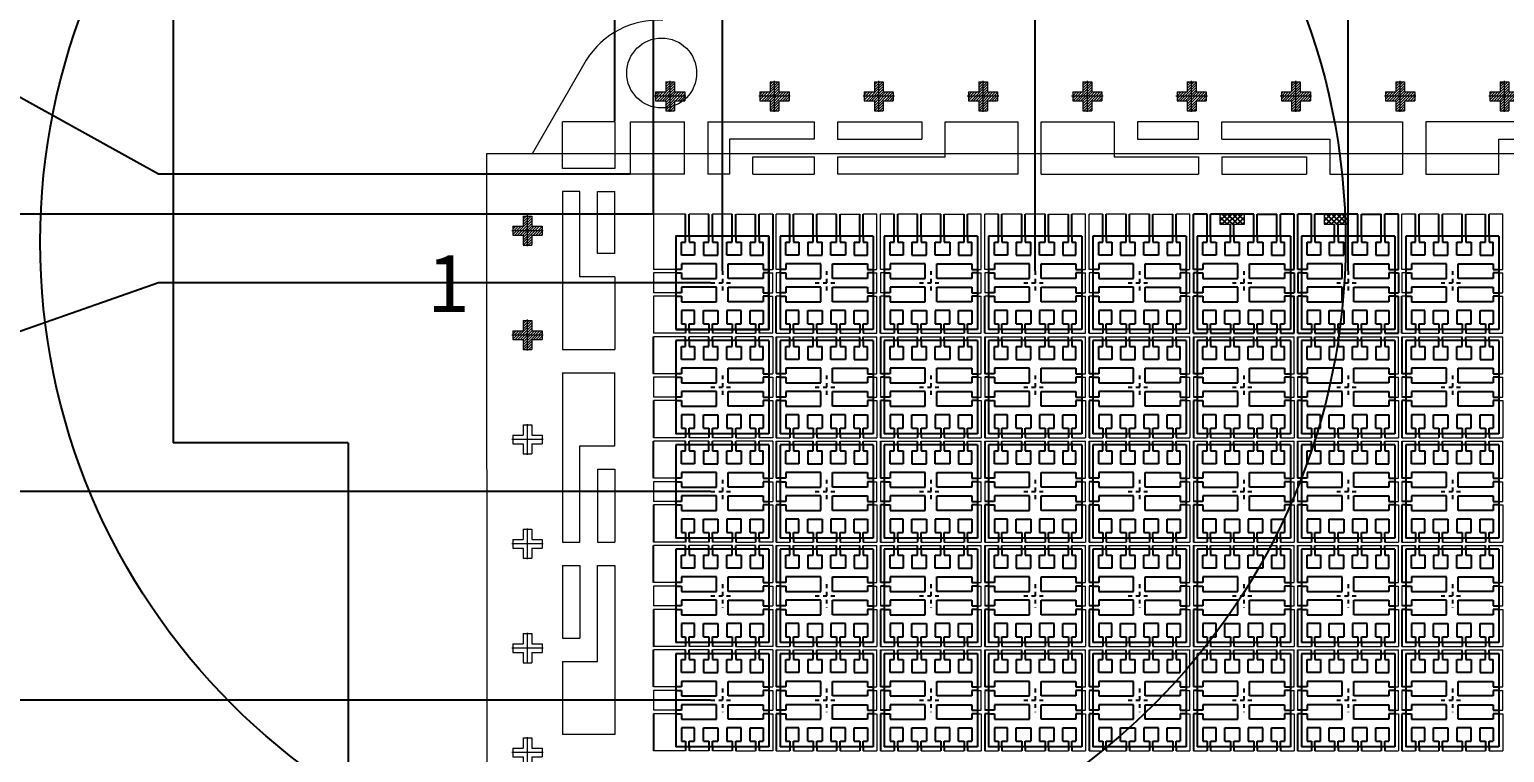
# Model space of a CAD drawing. Extents: x -120 to 253, y -170 to 71.
# Drawn here: x -96.16 to -58.19, y 24.98 to 43.58 of the extents above; entities that cross this region are included whole.
import ezdxf

# ---------------------------------------------------------------- set-up
doc = ezdxf.new("R2010")
doc.units = 0
doc.header["$LTSCALE"] = 0.01
doc.header["$MEASUREMENT"] = 0
doc.linetypes.add('CENTER2', pattern=[1.125, 0.75, -0.125, 0.125, -0.125])
doc.linetypes.add('PHANTOM', pattern=[2.5, 1.25, -0.25, 0.25, -0.25, 0.25, -0.25])
doc.layers.get('0').update_dxf_attribs({"linetype": 'CONTINUOUS', "lineweight": 0})
doc.layers.get('DEFPOINTS').update_dxf_attribs({"linetype": 'CONTINUOUS'})
for name, color, linetype in [('0D', 2, 'CONTINUOUS'), ('PACKAGE', 6, 'CONTINUOUS'), ('PAGE1', 7, 'CONTINUOUS'), ('PATTERNING', 7, 'CONTINUOUS'), ('plating', 1, 'CONTINUOUS'), ('正面', 30, 'CONTINUOUS')]:
    doc.layers.add(name, color=color, linetype=linetype)
doc.layers.add('AM_4', color=3, linetype='CONTINUOUS', lineweight=25)
doc.layers.add('Pkg', color=6, linetype='PHANTOM', lineweight=9)
doc.styles.get("Standard").update_dxf_attribs({"font": ''})
doc.styles.get('STANDARD').set_extended_font_data('SimSun')
doc.dimstyles.new('LF2_A3_1.5X', dxfattribs={"dimtxt": 2.5, "dimasz": 2.5, "dimexe": 0.15, "dimexo": 0.01, "dimgap": 0.5, "dimtad": 1, "dimdec": 4, "dimlfac": 0.666667, "dimzin": 1, "dimdsep": 46, "dimlunit": 6, "dimtxsty": 'STANDARD', "dimcen": 2.5, "dimclrd": 1, "dimclre": 1, "dimclrt": 7, "dimadec": 0, "dimazin": 0, "dimtfac": 1, "dimtdec": 4, "dimtmove": 0, "dimatfit": 3, "dimfxl": 1, "dimtfillclr": 256, "dimtolj": 1, "dimtzin": 0, "dimarcsym": 1})

# ---------------------------------------------------------------- blocks, each defined once
blk = doc.blocks.new('vc')
for p, q in [((-93.643, 209.474), (-94.993, 209.474)), ((-94.993, 208.274), (-94.993, 209.474)), ((-93.238, 208.124), (-93.238, 209.474)), ((-93.238, 209.474), (-91.851, 209.474)), ((-91.851, 208.124), (-91.851, 209.474)), ((-91.251, 209.474), (-91.251, 208.124)), ((-91.251, 209.474), (-88.513, 209.474)), ((-85.738, 209.474), (-85.738, 209.024)), ((-85.138, 208.574), (-85.138, 209.474)), ((-85.138, 209.474), (-83.263, 209.474)), ((-80.788, 209.474), (-80.788, 208.574)), ((-80.188, 209.474), (-80.188, 209.024)), ((-68.713, 209.474), (-72.763, 209.474)), ((-88.513, 209.024), (-90.688, 209.024)), ((-90.688, 209.024), (-90.688, 208.124)), ((-78.013, 209.024), (-75.238, 209.024)), ((-75.238, 209.024), (-75.238, 208.124)), ((-70.888, 208.124), (-70.888, 209.024)), ((-70.888, 209.024), (-68.713, 209.024)), ((-90.088, 208.124), (-90.088, 208.574)), ((-87.913, 208.574), (-85.138, 208.574)), ((-80.788, 208.574), (-78.613, 208.574)), ((-75.838, 208.574), (-75.838, 208.124)), ((-93.643, 208.274), (-94.993, 208.274)), ((-94.543, 208.274), (-94.993, 208.274)), ((-91.851, 208.124), (-93.238, 208.124)), ((-90.688, 208.124), (-91.251, 208.124)), ((-83.263, 208.124), (-87.913, 208.124)), ((-72.763, 208.124), (-70.888, 208.124)), ((-94.543, 207.674), (-94.993, 207.674)), ((-94.543, 205.484), (-94.543, 207.674)), ((-94.093, 206.084), (-94.093, 207.674)), ((-93.643, 206.084), (-93.643, 207.674)), ((-93.643, 206.084), (-94.093, 206.084)), ((-93.643, 205.484), (-94.543, 205.484)), ((-94.993, 203.009), (-94.993, 198.659)), ((-93.643, 201.134), (-93.643, 203.009)), ((-94.543, 201.134), (-93.643, 201.134)), ((-94.543, 198.659), (-94.543, 201.134)), ((-94.093, 200.534), (-93.643, 200.534)), ((-94.093, 195.584), (-94.093, 198.059)), ((-94.993, 196.184), (-94.543, 196.184)), ((-94.993, 195.584), (-94.093, 195.584))]:
    blk.add_line(p, q)
at = {"color": 0}
for p, q in [((-93.643, 209.474), (-93.643, 208.274)), ((-88.513, 209.474), (-88.513, 209.024)), ((-87.913, 209.474), (-87.913, 209.024)), ((-87.913, 209.474), (-85.738, 209.474)), ((-83.263, 208.124), (-83.263, 209.474)), ((-82.663, 208.124), (-82.663, 209.474)), ((-82.663, 209.474), (-80.788, 209.474)), ((-78.613, 209.474), (-80.188, 209.474)), ((-78.613, 209.024), (-78.613, 209.474)), ((-78.013, 209.024), (-78.013, 209.474)), ((-78.013, 209.474), (-73.363, 209.474)), ((-73.363, 209.474), (-73.363, 208.124)), ((-72.763, 209.474), (-72.763, 208.124)), ((-87.913, 209.024), (-85.738, 209.024)), ((-80.188, 209.024), (-78.613, 209.024)), ((-90.088, 208.574), (-88.513, 208.574)), ((-88.513, 208.574), (-88.513, 208.124)), ((-87.913, 208.574), (-87.913, 208.124)), ((-78.613, 208.574), (-78.613, 208.124)), ((-78.013, 208.574), (-78.013, 208.124)), ((-78.013, 208.574), (-75.838, 208.574)), ((-90.088, 208.124), (-88.513, 208.124)), ((-82.663, 208.124), (-78.613, 208.124)), ((-78.013, 208.124), (-75.838, 208.124)), ((-75.238, 208.124), (-73.363, 208.124)), ((-94.993, 207.674), (-94.993, 203.609)), ((-94.093, 207.674), (-93.643, 207.674)), ((-93.643, 205.484), (-93.643, 203.609)), ((-94.993, 203.609), (-93.643, 203.609)), ((-94.993, 203.009), (-93.643, 203.009)), ((-94.093, 200.534), (-94.093, 198.659)), ((-93.643, 200.534), (-93.643, 198.659)), ((-94.993, 198.659), (-94.543, 198.659)), ((-94.093, 198.659), (-93.643, 198.659)), ((-94.993, 198.059), (-94.543, 198.059)), ((-94.993, 198.059), (-94.993, 196.184)), ((-94.543, 198.059), (-94.543, 196.184)), ((-94.093, 198.059), (-93.643, 198.059)), ((-93.643, 198.059), (-93.643, 193.709)), ((-94.993, 195.584), (-94.993, 193.709)), ((-93.643, 193.709), (-94.993, 193.709))]:
    blk.add_line(p, q, dxfattribs=at)
blk = doc.blocks.new('Number2')
at = {"insert": (-6.111, 1.795), "char_height": 1, "width": 2.79448, "attachment_point": 5}
blk.add_mtext('1', dxfattribs=at)
blk = doc.blocks.new('SQURE')
h = blk.add_hatch()
h.set_pattern_fill('ANSI31', color=3, scale=0.01, style=0)
h.set_pattern_definition([(45, (-1249.376477, 404.86497), (-0.0224506403, 0.0224506403), [])])
h.paths.add_polyline_path([(0.25, 0.075), (0.075, 0.075), (0.075, 0.25), (0, 0.25), (0, 0), (0.25, 0)])
h.paths.add_polyline_path([(0.25, 0), (0, 0), (0, -0.039, 0.039956), (0.075, -0.098), (0.075, -0.075), (0.25, -0.075)])
h.paths.add_polyline_path([(0, -0.039), (0, -0.25), (0.075, -0.25), (0.075, -0.098, -0.039956)])
h.paths.add_polyline_path([(0, -0.039, -0.02262), (-0.038, 0), (-0.25, 0), (-0.25, -0.075), (-0.075, -0.075), (-0.075, -0.25), (0, -0.25)])
h.paths.add_polyline_path([(-0.095, 0.075), (-0.25, 0.075), (-0.25, 0), (-0.038, 0, -0.039348)])
h.paths.add_polyline_path([(0, 0.25), (-0.075, 0.25), (-0.075, 0.075), (-0.095, 0.075, 0.039348), (-0.038, 0), (0, 0)])
h.paths.add_polyline_path([(0, 0), (-0.038, 0, 0.02262), (0, -0.039)])
at = {"color": 2, "linetype": 'ByBlock', "lineweight": 0}
for p, q in [((-0.25, 0.075), (-0.075, 0.075)), ((-0.25, 0.075), (-0.25, -0.075)), ((-0.075, 0.25), (-0.075, 0.075)), ((-0.075, 0.25), (0.075, 0.25)), ((0.075, 0.25), (0.075, 0.075)), ((0.075, 0.075), (0.25, 0.075)), ((-0.25, -0.075), (-0.075, -0.075)), ((-0.075, -0.075), (-0.075, -0.25)), ((0.075, -0.075), (0.25, -0.075)), ((0.075, -0.075), (0.075, -0.25))]:
    blk.add_line(p, q, dxfattribs=at)
at = {"color": 2}
for p, q in [((0.25, 0.075), (0.25, -0.075)), ((-0.075, -0.25), (0.075, -0.25))]:
    blk.add_line(p, q, dxfattribs=at)
at = {"layer": '0D', "color": 3, "linetype": 'ByBlock', "lineweight": 0}
for p, q in [((0, -0.264), (0, 0.264)), ((0.27, 0), (-0.27, 0))]:
    blk.add_line(p, q, dxfattribs=at)
blk = doc.blocks.new('SQURE1')
at = {"linetype": 'ByBlock', "lineweight": 0}
for p, q in [((131.348, 271.907), (131.523, 271.907)), ((131.348, 271.907), (131.348, 271.757)), ((131.523, 272.082), (131.523, 271.907)), ((131.523, 272.082), (131.673, 272.082)), ((131.673, 272.082), (131.673, 271.907)), ((131.673, 271.907), (131.848, 271.907)), ((131.348, 271.757), (131.523, 271.757)), ((131.523, 271.757), (131.523, 271.582)), ((131.673, 271.757), (131.848, 271.757)), ((131.673, 271.757), (131.673, 271.582))]:
    blk.add_line(p, q, dxfattribs=at)
for p, q in [((131.848, 271.907), (131.848, 271.757)), ((131.523, 271.582), (131.673, 271.582))]:
    blk.add_line(p, q)
at = {"layer": '0D', "color": 3, "linetype": 'ByBlock', "lineweight": 0}
for p, q in [((131.598, 271.568), (131.598, 272.095)), ((131.868, 271.832), (131.328, 271.832))]:
    blk.add_line(p, q, dxfattribs=at)
blk = doc.blocks.new('tie bar-1')
for p, q in [((-1.77, 1.77), (-1.77, 0.345)), ((-0.945, 1.77), (-1.77, 1.77)), ((-0.345, 1.77), (-0.855, 1.77)), ((0.255, 1.77), (-0.255, 1.77)), ((1.2975, 1.77), (0.945, 1.77)), ((-1.2, 0.345), (-1.77, 0.345)), ((-1.2, 0.255), (-1.77, 0.255)), ((-1.2, -0.255), (-1.77, -0.255)), ((-1.77, -0.345), (-1.77, -1.2975)), ((-1.2, -0.345), (-1.77, -0.345)), ((-0.945, -1.2975), (-1.77, -1.2975)), ((-0.345, -1.2975), (-0.855, -1.2975)), ((0.255, -1.2975), (-0.255, -1.2975)), ((1.2975, -1.2975), (0.945, -1.2975))]:
    blk.add_line(p, q)
at = {"color": 0}
for p, q in [((0.345, 1.77), (0.855, 1.77)), ((-1.77, 0.255), (-1.77, -0.255)), ((1.2, 0.345), (1.2975, 0.345)), ((1.2, 0.255), (1.2975, 0.255)), ((1.2975, -0.255), (1.2975, 0.255)), ((1.2, -0.255), (1.2975, -0.255)), ((1.2, -0.345), (1.2975, -0.345)), ((1.2975, -1.2975), (1.2975, -0.345)), ((0.345, -1.2975), (0.855, -1.2975))]:
    blk.add_line(p, q, dxfattribs=at)
at = {"layer": 'PATTERNING'}
for p, q in [((-0.945, 1.2), (-0.945, 1.77)), ((-0.855, 1.2), (-0.855, 1.77)), ((-0.345, 1.2), (-0.345, 1.77)), ((-0.255, 1.2), (-0.255, 1.77)), ((0.255, 1.2), (0.255, 1.77)), ((0.345, 1.2), (0.345, 1.77)), ((0.855, 1.2), (0.855, 1.77)), ((0.945, 1.2), (0.945, 1.77)), ((1.2975, 1.77), (1.2975, 0.345)), ((-0.945, -1.2), (-0.945, -1.2975)), ((-0.855, -1.2), (-0.855, -1.2975)), ((-0.345, -1.2), (-0.345, -1.2975)), ((-0.255, -1.2), (-0.255, -1.2975)), ((0.255, -1.2), (0.255, -1.2975)), ((0.345, -1.2), (0.345, -1.2975)), ((0.855, -1.2), (0.855, -1.2975)), ((0.945, -1.2), (0.945, -1.2975))]:
    blk.add_line(p, q, dxfattribs=at)
blk = doc.blocks.new('tie bar-3')
for p, q in [((-0.945, 1.297), (-1.77, 1.297)), ((-0.345, 1.297), (-0.855, 1.297)), ((0.255, 1.297), (-0.255, 1.297)), ((1.297, 1.297), (0.945, 1.297)), ((-1.2, 0.345), (-1.77, 0.345)), ((-1.2, 0.255), (-1.77, 0.255)), ((-1.2, -0.255), (-1.77, -0.255)), ((-1.2, -0.345), (-1.77, -0.345)), ((1.297, -0.345), (1.297, -1.298)), ((-0.945, -1.298), (-1.77, -1.298)), ((-0.345, -1.298), (-0.855, -1.298)), ((0.255, -1.298), (-0.255, -1.298)), ((1.297, -1.298), (0.945, -1.298))]:
    blk.add_line(p, q)
at = {"color": 0}
for p, q in [((0.855, 1.297), (0.345, 1.297)), ((1.297, 1.297), (1.297, 0.345)), ((-1.77, 0.255), (-1.77, -0.255)), ((1.2, 0.345), (1.297, 0.345)), ((1.2, 0.255), (1.297, 0.255)), ((1.297, 0.255), (1.297, -0.255)), ((1.2, -0.255), (1.297, -0.255)), ((1.2, -0.345), (1.297, -0.345)), ((0.345, -1.298), (0.855, -1.298))]:
    blk.add_line(p, q, dxfattribs=at)
at = {"layer": 'PATTERNING'}
for p, q in [((-1.77, 0.345), (-1.77, 1.297)), ((-0.945, 1.2), (-0.945, 1.297)), ((-0.855, 1.2), (-0.855, 1.297)), ((-0.345, 1.2), (-0.345, 1.297)), ((-0.255, 1.2), (-0.255, 1.297)), ((0.255, 1.2), (0.255, 1.297)), ((0.345, 1.2), (0.345, 1.297)), ((0.855, 1.2), (0.855, 1.297)), ((0.945, 1.2), (0.945, 1.297)), ((-1.77, -0.345), (-1.77, -1.298)), ((-0.945, -1.2), (-0.945, -1.298)), ((-0.855, -1.2), (-0.855, -1.298)), ((-0.345, -1.2), (-0.345, -1.298)), ((-0.255, -1.2), (-0.255, -1.298)), ((0.255, -1.2), (0.255, -1.298)), ((0.345, -1.2), (0.345, -1.298)), ((0.855, -1.2), (0.855, -1.298)), ((0.945, -1.2), (0.945, -1.298))]:
    blk.add_line(p, q, dxfattribs=at)
blk = doc.blocks.new('tie bar-2')
for p, q in [((-0.945, 1.77), (-1.298, 1.77)), ((-1.298, 0.345), (-1.298, 1.77)), ((-0.345, 1.77), (-0.855, 1.77)), ((0.255, 1.77), (-0.255, 1.77)), ((1.297, 1.77), (0.945, 1.77)), ((-1.2, 0.345), (-1.298, 0.345)), ((-1.2, 0.255), (-1.298, 0.255)), ((-1.2, -0.255), (-1.298, -0.255)), ((-1.2, -0.345), (-1.298, -0.345)), ((1.297, -1.298), (1.297, -0.345)), ((-1.298, -1.298), (-0.945, -1.298)), ((-0.855, -1.298), (-0.345, -1.298)), ((-0.255, -1.298), (0.255, -1.298)), ((0.945, -1.298), (1.297, -1.298))]:
    blk.add_line(p, q)
at = {"color": 0}
for p, q in [((0.345, 1.77), (0.855, 1.77)), ((1.297, 0.345), (1.297, 1.77)), ((-1.298, 0.255), (-1.298, -0.255)), ((1.2, 0.345), (1.297, 0.345)), ((1.2, 0.255), (1.297, 0.255)), ((1.297, -0.255), (1.297, 0.255)), ((1.2, -0.255), (1.297, -0.255)), ((1.2, -0.345), (1.297, -0.345)), ((0.345, -1.298), (0.855, -1.298))]:
    blk.add_line(p, q, dxfattribs=at)
at = {"layer": 'PATTERNING'}
for p, q in [((-0.945, 1.2), (-0.945, 1.77)), ((-0.855, 1.2), (-0.855, 1.77)), ((-0.345, 1.2), (-0.345, 1.77)), ((-0.255, 1.2), (-0.255, 1.77)), ((0.255, 1.2), (0.255, 1.77)), ((0.345, 1.2), (0.345, 1.77)), ((0.855, 1.2), (0.855, 1.77)), ((0.945, 1.2), (0.945, 1.77)), ((-1.298, -1.298), (-1.298, -0.345)), ((-0.945, -1.2), (-0.945, -1.298)), ((-0.855, -1.2), (-0.855, -1.298)), ((-0.345, -1.2), (-0.345, -1.298)), ((-0.255, -1.2), (-0.255, -1.298)), ((0.255, -1.2), (0.255, -1.298)), ((0.345, -1.2), (0.345, -1.298)), ((0.855, -1.2), (0.855, -1.298)), ((0.945, -1.2), (0.945, -1.298))]:
    blk.add_line(p, q, dxfattribs=at)
blk = doc.blocks.new('ceter')
at = {"color": 1, "linetype": 'CENTER2', "ltscale": 0.05}
for p, q in [((133.753, 275.997), (134.143, 275.997)), ((133.753, 275.997), (134.143, 275.997)), ((133.753, 275.997), (134.143, 275.997)), ((133.753, 275.997), (134.143, 275.997)), ((133.948, 276.199), (133.948, 275.795)), ((133.948, 276.199), (133.948, 275.795)), ((133.948, 276.199), (133.948, 275.795)), ((133.948, 276.199), (133.948, 275.795))]:
    blk.add_line(p, q, dxfattribs=at)
blk = doc.blocks.new('11')
at = {"layer": 'PACKAGE', "color": 0}
for p, q in [((-549.124, -323.329), (-549.124, -324.929)), ((-547.524, -323.329), (-549.124, -323.329)), ((-547.524, -323.329), (-547.524, -324.929)), ((-547.524, -324.929), (-549.124, -324.929))]:
    blk.add_line(p, q, dxfattribs=at)
at = {"layer": 'plating'}
blk.add_blockref('ceter', (-682.272, -600.125), dxfattribs=at)
blk = doc.blocks.new('WB PR')
at = {"layer": 'plating'}
h = blk.add_hatch(dxfattribs=at)
h.set_pattern_fill('ANSI37', color=256, scale=0.03, style=0)
h.set_pattern_definition([(45, (-15.48892, -445.95495), (-0.06735192, 0.06735192), []), (135, (-15.48892, -445.95495), (-0.06735192, -0.06735192), [])])
h.paths.add_polyline_path([(0.315, 0.2625), (-0.315, 0.2625), (-0.315, 0), (0.315, 0)])
h = blk.add_hatch(dxfattribs=at)
h.set_pattern_fill('ANSI37', color=256, scale=0.03, style=0)
h.set_pattern_definition([(45, (-12.80392, -445.95495), (-0.06735192, 0.06735192), []), (135, (-12.80392, -445.95495), (-0.06735192, -0.06735192), [])])
h.paths.add_polyline_path([(3, 0.2625), (2.37, 0.2625), (2.37, 0), (3, 0)])
for p, q in [((-0.315, 0.2625), (-0.315, 0)), ((-0.315, 0), (-0.045, 0)), ((0.045, 0), (0.315, 0)), ((0.315, 0), (0.315, 0.2625)), ((2.37, 0.2625), (2.37, 0)), ((2.37, 0), (2.64, 0)), ((2.73, 0), (3, 0)), ((3, 0), (3, 0.2625))]:
    blk.add_line(p, q)
blk = doc.blocks.new('tie bar-4')
for p, q in [((-1.298, 1.297), (-0.945, 1.297)), ((-0.855, 1.297), (-0.345, 1.297)), ((0.345, 1.297), (0.855, 1.297)), ((0.945, 1.297), (1.297, 1.297)), ((1.297, -0.345), (1.297, -1.298)), ((-1.298, -1.298), (-0.945, -1.298)), ((-0.855, -1.298), (-0.345, -1.298)), ((-0.255, -1.298), (0.255, -1.298)), ((0.945, -1.298), (1.297, -1.298))]:
    blk.add_line(p, q)
at = {"color": 0}
for p, q in [((-0.255, 1.297), (0.255, 1.297)), ((1.297, 0.345), (1.297, 1.297)), ((-1.298, 0.255), (-1.298, -0.255)), ((1.2, 0.345), (1.297, 0.345)), ((1.2, 0.255), (1.297, 0.255)), ((1.297, -0.255), (1.297, 0.255)), ((1.2, -0.255), (1.297, -0.255)), ((1.2, -0.345), (1.297, -0.345)), ((0.345, -1.298), (0.855, -1.298))]:
    blk.add_line(p, q, dxfattribs=at)
at = {"layer": 'PATTERNING'}
for p, q in [((-1.298, 1.297), (-1.298, 0.345)), ((-0.945, 1.2), (-0.945, 1.297)), ((-0.855, 1.2), (-0.855, 1.297)), ((-0.345, 1.2), (-0.345, 1.297)), ((-0.255, 1.2), (-0.255, 1.297)), ((0.255, 1.2), (0.255, 1.297)), ((0.345, 1.2), (0.345, 1.297)), ((0.855, 1.2), (0.855, 1.297)), ((0.945, 1.2), (0.945, 1.297)), ((-1.2, 0.345), (-1.298, 0.345)), ((-1.2, 0.255), (-1.298, 0.255)), ((-1.2, -0.255), (-1.298, -0.255)), ((-1.2, -0.345), (-1.298, -0.345)), ((-1.298, -0.345), (-1.298, -1.298)), ((-0.945, -1.2), (-0.945, -1.298)), ((-0.855, -1.2), (-0.855, -1.298)), ((-0.345, -1.2), (-0.345, -1.298)), ((-0.255, -1.2), (-0.255, -1.298)), ((0.255, -1.2), (0.255, -1.298)), ((0.345, -1.2), (0.345, -1.298)), ((0.855, -1.2), (0.855, -1.298)), ((0.945, -1.2), (0.945, -1.298))]:
    blk.add_line(p, q, dxfattribs=at)
blk = doc.blocks.new('tie bar-9')
for p, q in [((-2.145, 0.57), (-2.4975, 0.57)), ((-2.4975, -0.855), (-2.4975, 0.57)), ((-0.945, 0.57), (-2.055, 0.57)), ((0.0975, 0.57), (-0.255, 0.57)), ((-2.4, -0.855), (-2.4975, -0.855)), ((-2.4, -0.945), (-2.4975, -0.945)), ((-2.4, -1.455), (-2.4975, -1.455)), ((-2.4, -1.545), (-2.4975, -1.545)), ((0.0975, -2.4975), (0.0975, -1.545)), ((-2.4975, -2.4975), (-2.145, -2.4975)), ((-2.055, -2.4975), (-1.545, -2.4975)), ((-1.455, -2.4975), (-0.945, -2.4975)), ((-0.255, -2.4975), (0.0975, -2.4975))]:
    blk.add_line(p, q)
at = {"color": 0}
for p, q in [((-0.855, 0.57), (-0.345, 0.57)), ((0.0975, -0.855), (0.0975, 0.57)), ((-2.4975, -0.945), (-2.4975, -1.455)), ((0, -0.855), (0.0975, -0.855)), ((0, -0.945), (0.0975, -0.945)), ((0.0975, -0.945), (0.0975, -1.455)), ((0, -1.455), (0.0975, -1.455)), ((0, -1.545), (0.0975, -1.545)), ((-0.855, -2.4975), (-0.345, -2.4975))]:
    blk.add_line(p, q, dxfattribs=at)
at = {"layer": 'PATTERNING'}
for p, q in [((-2.145, 0), (-2.145, 0.57)), ((-2.055, 0), (-2.055, 0.57)), ((-0.945, 0), (-0.945, 0.57)), ((-0.855, 0), (-0.855, 0.57)), ((-0.345, 0), (-0.345, 0.57)), ((-0.255, 0), (-0.255, 0.57)), ((-1.545, 0), (-1.545, 0.3075)), ((-1.455, 0), (-1.455, 0.3075)), ((-2.4975, -2.4975), (-2.4975, -1.545)), ((-2.145, -2.4), (-2.145, -2.4975)), ((-2.055, -2.4), (-2.055, -2.4975)), ((-1.545, -2.4), (-1.545, -2.4975)), ((-1.455, -2.4), (-1.455, -2.4975)), ((-0.945, -2.4), (-0.945, -2.4975)), ((-0.855, -2.4), (-0.855, -2.4975)), ((-0.345, -2.4), (-0.345, -2.4975)), ((-0.255, -2.4), (-0.255, -2.4975))]:
    blk.add_line(p, q, dxfattribs=at)
blk = doc.blocks.new('UNIT')
at = {"layer": 'Pkg'}
for p, q in [((-0.8, 0.8), (-0.8, -0.8)), ((0.8, 0.8), (-0.8, 0.8)), ((0.8, 0.8), (0.8, -0.8)), ((0.8, -0.8), (-0.8, -0.8))]:
    blk.add_line(p, q, dxfattribs=at)
at = {"layer": '正面', "color": 0}
for p, q in [((-0.63, 0.7), (-0.63, 0.8)), ((-0.57, 0.8), (-0.57, 0.7)), ((-0.23, 0.7), (-0.23, 0.8)), ((-0.17, 0.8), (-0.17, 0.7)), ((0.17, 0.7), (0.17, 0.8)), ((0.23, 0.8), (0.23, 0.7)), ((0.57, 0.7), (0.57, 0.8)), ((0.63, 0.8), (0.63, 0.7)), ((-0.7, 0.475), (-0.7, 0.7)), ((-0.475, 0.7), (-0.475, 0.475)), ((-0.325, 0.7), (-0.325, 0.475)), ((-0.075, 0.475), (-0.075, 0.7)), ((0.075, 0.475), (0.075, 0.7)), ((0.325, 0.7), (0.325, 0.475)), ((0.475, 0.7), (0.475, 0.475)), ((0.7, 0.475), (0.7, 0.7)), ((-0.475, 0.475), (-0.7, 0.475)), ((-0.1, 0.325), (-0.7, 0.325)), ((-0.325, 0.475), (-0.075, 0.475)), ((-0.1, 0.075), (-0.1, 0.325)), ((0.325, 0.475), (0.075, 0.475)), ((0.1, 0.075), (0.1, 0.325)), ((0.1, 0.325), (0.7, 0.325)), ((0.475, 0.475), (0.7, 0.475)), ((-0.7, 0.23), (-0.8, 0.23)), ((-0.8, 0.17), (-0.7, 0.17)), ((-0.7, 0.075), (-0.1, 0.075)), ((0.7, 0.075), (0.1, 0.075)), ((0.7, 0.23), (0.8, 0.23)), ((0.8, 0.17), (0.7, 0.17)), ((-0.7, -0.17), (-0.8, -0.17)), ((-0.8, -0.23), (-0.7, -0.23)), ((-0.1, -0.075), (-0.7, -0.075)), ((-0.1, -0.325), (-0.1, -0.075)), ((0.1, -0.325), (0.1, -0.075)), ((0.1, -0.075), (0.7, -0.075)), ((0.7, -0.17), (0.8, -0.17)), ((0.8, -0.23), (0.7, -0.23)), ((-0.7, -0.325), (-0.1, -0.325)), ((-0.475, -0.475), (-0.7, -0.475)), ((-0.7, -0.475), (-0.7, -0.7)), ((-0.475, -0.7), (-0.475, -0.475)), ((-0.325, -0.7), (-0.325, -0.475)), ((-0.325, -0.475), (-0.075, -0.475)), ((-0.075, -0.475), (-0.075, -0.7)), ((0.325, -0.475), (0.075, -0.475)), ((0.075, -0.475), (0.075, -0.7)), ((0.7, -0.325), (0.1, -0.325)), ((0.325, -0.7), (0.325, -0.475)), ((0.475, -0.7), (0.475, -0.475)), ((0.475, -0.475), (0.7, -0.475)), ((0.7, -0.475), (0.7, -0.7)), ((-0.63, -0.7), (-0.63, -0.8)), ((-0.57, -0.8), (-0.57, -0.7)), ((-0.23, -0.7), (-0.23, -0.8)), ((-0.17, -0.8), (-0.17, -0.7)), ((0.17, -0.7), (0.17, -0.8)), ((0.23, -0.8), (0.23, -0.7)), ((0.57, -0.7), (0.57, -0.8)), ((0.63, -0.8), (0.63, -0.7))]:
    blk.add_line(p, q, dxfattribs=at)
at = {"layer": '正面', "color": 0, "ltscale": 0.02}
for points in [[(-0.7, 0.7), (-0.63, 0.7)], [(-0.57, 0.7), (-0.475, 0.7)], [(-0.325, 0.7), (-0.23, 0.7)], [(-0.17, 0.7), (-0.075, 0.7)], [(0.075, 0.7), (0.17, 0.7)], [(0.23, 0.7), (0.325, 0.7)], [(0.475, 0.7), (0.57, 0.7)], [(0.63, 0.7), (0.7, 0.7)], [(-0.7, 0.325), (-0.7, 0.23)], [(0.7, 0.325), (0.7, 0.23)], [(-0.7, 0.17), (-0.7, 0.075)], [(0.7, 0.17), (0.7, 0.075)], [(-0.7, -0.075), (-0.7, -0.17)], [(-0.7, -0.23), (-0.7, -0.325)], [(0.7, -0.075), (0.7, -0.17)], [(0.7, -0.23), (0.7, -0.325)], [(-0.7, -0.7), (-0.63, -0.7)], [(-0.57, -0.7), (-0.475, -0.7)], [(-0.325, -0.7), (-0.23, -0.7)], [(-0.17, -0.7), (-0.075, -0.7)], [(0.075, -0.7), (0.17, -0.7)], [(0.23, -0.7), (0.325, -0.7)], [(0.475, -0.7), (0.57, -0.7)], [(0.63, -0.7), (0.7, -0.7)]]:
    blk.add_lwpolyline(points, dxfattribs=at)
blk = doc.blocks.new('inner')
at = {"layer": '正面', "color": 0}
for p, q in [((-0.63, 0.7), (-0.63, 0.8)), ((-0.57, 0.8), (-0.57, 0.7)), ((-0.23, 0.7), (-0.23, 0.8)), ((-0.17, 0.8), (-0.17, 0.7)), ((0.17, 0.7), (0.17, 0.8)), ((0.23, 0.8), (0.23, 0.7)), ((0.57, 0.7), (0.57, 0.8)), ((0.63, 0.8), (0.63, 0.7)), ((-0.7, 0.475), (-0.7, 0.7)), ((-0.475, 0.7), (-0.475, 0.475)), ((-0.325, 0.7), (-0.325, 0.475)), ((-0.075, 0.475), (-0.075, 0.7)), ((0.075, 0.475), (0.075, 0.7)), ((0.325, 0.7), (0.325, 0.475)), ((0.475, 0.7), (0.475, 0.475)), ((0.7, 0.475), (0.7, 0.7)), ((-0.475, 0.475), (-0.7, 0.475)), ((-0.7, 0.325), (-0.1, 0.325)), ((-0.325, 0.475), (-0.075, 0.475)), ((-0.1, 0.325), (-0.1, 0.075)), ((0.325, 0.475), (0.075, 0.475)), ((0.7, 0.325), (0.1, 0.325)), ((0.1, 0.325), (0.1, 0.075)), ((0.475, 0.475), (0.7, 0.475)), ((-0.8, 0.23), (-0.7, 0.23)), ((-0.7, 0.17), (-0.8, 0.17)), ((-0.1, 0.075), (-0.7, 0.075)), ((0.1, 0.075), (0.7, 0.075)), ((0.8, 0.23), (0.7, 0.23)), ((0.7, 0.17), (0.8, 0.17)), ((-0.8, -0.17), (-0.7, -0.17)), ((-0.7, -0.23), (-0.8, -0.23)), ((-0.7, -0.075), (-0.1, -0.075)), ((-0.1, -0.075), (-0.1, -0.325)), ((0.7, -0.075), (0.1, -0.075)), ((0.1, -0.075), (0.1, -0.325)), ((0.8, -0.17), (0.7, -0.17)), ((0.7, -0.23), (0.8, -0.23)), ((-0.1, -0.325), (-0.7, -0.325)), ((-0.475, -0.475), (-0.7, -0.475)), ((-0.7, -0.475), (-0.7, -0.7)), ((-0.475, -0.7), (-0.475, -0.475)), ((-0.325, -0.7), (-0.325, -0.475)), ((-0.325, -0.475), (-0.075, -0.475)), ((-0.075, -0.475), (-0.075, -0.7)), ((0.325, -0.475), (0.075, -0.475)), ((0.075, -0.475), (0.075, -0.7)), ((0.1, -0.325), (0.7, -0.325)), ((0.325, -0.7), (0.325, -0.475)), ((0.475, -0.7), (0.475, -0.475)), ((0.475, -0.475), (0.7, -0.475)), ((0.7, -0.475), (0.7, -0.7)), ((-0.63, -0.7), (-0.63, -0.8)), ((-0.57, -0.8), (-0.57, -0.7)), ((-0.23, -0.7), (-0.23, -0.8)), ((-0.17, -0.8), (-0.17, -0.7)), ((0.17, -0.7), (0.17, -0.8)), ((0.23, -0.8), (0.23, -0.7)), ((0.57, -0.7), (0.57, -0.8)), ((0.63, -0.8), (0.63, -0.7))]:
    blk.add_line(p, q, dxfattribs=at)
at = {"layer": '正面', "color": 6}
blk.add_lwpolyline([(-0.8, 0.8), (0.8, 0.8), (0.8, -0.8), (-0.8, -0.8)], close=True, dxfattribs=at)
at = {"layer": '正面', "color": 0, "ltscale": 0.02}
for points in [[(-0.7, 0.7), (-0.63, 0.7)], [(-0.57, 0.7), (-0.475, 0.7)], [(-0.325, 0.7), (-0.23, 0.7)], [(-0.17, 0.7), (-0.075, 0.7)], [(0.075, 0.7), (0.17, 0.7)], [(0.23, 0.7), (0.325, 0.7)], [(0.475, 0.7), (0.57, 0.7)], [(0.63, 0.7), (0.7, 0.7)], [(-0.7, 0.23), (-0.7, 0.325)], [(0.7, 0.23), (0.7, 0.325)], [(-0.7, 0.075), (-0.7, 0.17)], [(0.7, 0.075), (0.7, 0.17)], [(-0.7, -0.17), (-0.7, -0.075)], [(-0.7, -0.325), (-0.7, -0.23)], [(0.7, -0.17), (0.7, -0.075)], [(0.7, -0.325), (0.7, -0.23)], [(-0.7, -0.7), (-0.63, -0.7)], [(-0.57, -0.7), (-0.475, -0.7)], [(-0.325, -0.7), (-0.23, -0.7)], [(-0.17, -0.7), (-0.075, -0.7)], [(0.075, -0.7), (0.17, -0.7)], [(0.23, -0.7), (0.325, -0.7)], [(0.475, -0.7), (0.57, -0.7)], [(0.63, -0.7), (0.7, -0.7)]]:
    blk.add_lwpolyline(points, dxfattribs=at)
blk = doc.blocks.new('*D43')
at = {"color": 1, "lineweight": -2, "transparency": 16777216}
blk.add_line((-867.013, -1200.107), (-902.397, -1200.107), dxfattribs=at)
at = {"layer": 'DEFPOINTS', "color": 0, "transparency": 16777216}
for p in [(-889.746, -1200.107), (-867.003, -1200.107), (-781.998, -1243.494)]:
    blk.add_point(p, dxfattribs=at)
at = {"color": 7, "transparency": 16777216, "insert": (-896.321, -1198.357), "char_height": 2.5, "attachment_point": 5}
blk.add_mtext('\\A1;28.9250', dxfattribs=at)
blk = doc.blocks.new('*D44')
at = {"color": 1, "lineweight": -2, "transparency": 16777216}
for p, q in [((-884.746, -1196.313), (-902.397, -1196.313)), ((-879.746, -1199.079), (-884.746, -1196.313)), ((-867.606, -1199.079), (-879.746, -1199.079))]:
    blk.add_line(p, q, dxfattribs=at)
at = {"layer": 'DEFPOINTS', "color": 0, "transparency": 16777216}
for p in [(-889.746, -1196.313), (-867.596, -1199.079), (-781.998, -1243.494)]:
    blk.add_point(p, dxfattribs=at)
at = {"color": 7, "transparency": 16777216, "insert": (-896.321, -1194.563), "char_height": 2.5, "attachment_point": 5}
blk.add_mtext('\\A1;29.6100', dxfattribs=at)
blk = doc.blocks.new('*D45')
at = {"color": 1, "lineweight": -2, "transparency": 16777216}
for p, q in [((-879.746, -1201.877), (-884.746, -1203.627)), ((-865.536, -1201.877), (-879.746, -1201.877)), ((-884.746, -1203.627), (-902.397, -1203.627))]:
    blk.add_line(p, q, dxfattribs=at)
at = {"layer": 'DEFPOINTS', "color": 0, "transparency": 16777216}
for p in [(-865.526, -1201.877), (-889.746, -1203.627), (-781.998, -1243.494)]:
    blk.add_point(p, dxfattribs=at)
at = {"color": 7, "transparency": 16777216, "insert": (-896.321, -1201.877), "char_height": 2.5, "attachment_point": 5}
blk.add_mtext('\\A1;27.7450', dxfattribs=at)
blk = doc.blocks.new('*D46')
at = {"color": 1, "lineweight": -2, "transparency": 16777216}
for p, q in [((-863.483, -1186.031), (-863.483, -1168.408)), ((-865.233, -1191.031), (-863.483, -1186.031)), ((-865.233, -1201.564), (-865.233, -1191.031))]:
    blk.add_line(p, q, dxfattribs=at)
at = {"layer": 'DEFPOINTS', "color": 0, "transparency": 16777216}
for p in [(-863.483, -1181.031), (-865.233, -1201.574), (-781.998, -1243.494)]:
    blk.add_point(p, dxfattribs=at)
at = {"color": 7, "transparency": 16777216, "insert": (-865.233, -1174.47), "char_height": 2.5, "attachment_point": 5, "rotation": 90}
blk.add_mtext('\\A1;55.4900', dxfattribs=at)
blk = doc.blocks.new('*D47')
at = {"color": 1, "lineweight": -2, "transparency": 16777216}
for p, q in [((-868.676, -1186.031), (-868.676, -1168.408)), ((-867.003, -1191.031), (-868.676, -1186.031)), ((-867.003, -1200.097), (-867.003, -1191.031))]:
    blk.add_line(p, q, dxfattribs=at)
at = {"layer": 'DEFPOINTS', "color": 0, "transparency": 16777216}
for p in [(-868.676, -1181.031), (-867.003, -1200.107), (-781.998, -1243.494)]:
    blk.add_point(p, dxfattribs=at)
at = {"color": 7, "transparency": 16777216, "insert": (-870.426, -1174.47), "char_height": 2.5, "attachment_point": 5, "rotation": 90}
blk.add_mtext('\\A1;56.6700', dxfattribs=at)
blk = doc.blocks.new('*D48')
at = {"color": 1, "lineweight": -2, "transparency": 16777216}
for p, q in [((-874.259, -1186.031), (-874.259, -1168.408)), ((-868.001, -1191.031), (-874.259, -1186.031)), ((-868.001, -1197.719), (-868.001, -1191.031))]:
    blk.add_line(p, q, dxfattribs=at)
at = {"layer": 'DEFPOINTS', "color": 0, "transparency": 16777216}
for p in [(-874.259, -1181.031), (-868.001, -1197.729), (-781.998, -1243.494)]:
    blk.add_point(p, dxfattribs=at)
at = {"color": 7, "transparency": 16777216, "insert": (-876.009, -1174.47), "char_height": 2.5, "attachment_point": 5, "rotation": 90}
blk.add_mtext('\\A1;57.3350', dxfattribs=at)
blk = doc.blocks.new('*D53')
at = {"color": 1, "lineweight": -2, "transparency": 16777216}
blk.add_line((-865.536, -1212.617), (-902.397, -1212.617), dxfattribs=at)
at = {"layer": 'DEFPOINTS', "color": 0, "transparency": 16777216}
for p in [(-889.746, -1212.617), (-865.526, -1212.617), (-781.998, -1243.494)]:
    blk.add_point(p, dxfattribs=at)
at = {"color": 7, "transparency": 16777216, "insert": (-896.321, -1210.867), "char_height": 2.5, "attachment_point": 5}
blk.add_mtext('\\A1;20.5850', dxfattribs=at)
blk = doc.blocks.new('*D54')
at = {"color": 1, "lineweight": -2, "transparency": 16777216}
blk.add_line((-865.536, -1207.247), (-902.397, -1207.247), dxfattribs=at)
at = {"layer": 'DEFPOINTS', "color": 0, "transparency": 16777216}
for p in [(-889.746, -1207.247), (-865.526, -1207.247), (-781.998, -1243.494)]:
    blk.add_point(p, dxfattribs=at)
at = {"color": 7, "transparency": 16777216, "insert": (-896.321, -1205.497), "char_height": 2.5, "attachment_point": 5}
blk.add_mtext('\\A1;24.1650', dxfattribs=at)
blk = doc.blocks.new('*D55')
at = {"color": 1, "lineweight": -2, "transparency": 16777216}
blk.add_line((-857.178, -1201.564), (-857.178, -1168.408), dxfattribs=at)
at = {"layer": 'DEFPOINTS', "color": 0, "transparency": 16777216}
for p in [(-857.178, -1181.031), (-857.178, -1201.574), (-781.998, -1243.494)]:
    blk.add_point(p, dxfattribs=at)
at = {"color": 7, "transparency": 16777216, "insert": (-858.928, -1174.47), "char_height": 2.5, "attachment_point": 5, "rotation": 90}
blk.add_mtext('\\A1;50.1200', dxfattribs=at)
blk = doc.blocks.new('*D56')
at = {"color": 1, "lineweight": -2, "transparency": 16777216}
blk.add_line((-849.123, -1201.564), (-849.123, -1168.325), dxfattribs=at)
at = {"layer": 'DEFPOINTS', "color": 0, "transparency": 16777216}
for p in [(-849.123, -1181.031), (-849.123, -1201.574), (-781.998, -1243.494)]:
    blk.add_point(p, dxfattribs=at)
at = {"color": 7, "transparency": 16777216, "insert": (-850.873, -1174.428), "char_height": 2.5, "attachment_point": 5, "rotation": 90}
blk.add_mtext('\\A1;44.7500', dxfattribs=at)

msp = doc.modelspace()

# ---------------------------------------------------------------- linework, layer by layer
at = {"color": 5}
for p, q in [((-81.82741, 42.79658), (-83.2193, 40.38577)), ((-84.39336, 40.38577), (-84.38952, -4.55423)), ((4.91, 40.38577), (-84.39336, 40.38577))]:
    msp.add_line(p, q, dxfattribs=at)
msp.add_circle((-79.88613, 42.46327), 0.9, dxfattribs=at)
msp.add_arc((-79.96781, 41.62662), 2.19703, 87.066499, 147.824157, dxfattribs=at)
at = {"layer": 'AM_4'}
msp.add_circle((-79.0825, 38.11383), 16.80271, dxfattribs=at)
at = {"layer": 'PAGE1'}
for p, q in [((-92.4625, 47.94577), (-92.4625, 32.94577)), ((-87.9625, 32.94577), (-92.4625, 32.94577)), ((-87.9625, 32.94577), (-87.9625, 17.94577))]:
    msp.add_line(p, q, dxfattribs=at)

# ---------------------------------------------------------------- block references
at = {"xscale": 1.5, "yscale": 1.5, "zscale": 1.5}
for name, p in [('SQURE', (-79.6675, 41.86327)), ('SQURE', (-76.9825, 41.86327)), ('SQURE', (-74.2975, 41.86327)), ('SQURE', (-71.6125, 41.86327)), ('SQURE', (-68.9275, 41.86327)), ('SQURE', (-66.2425, 41.86327)), ('SQURE', (-63.5575, 41.86327)), ('SQURE', (-60.8725, 41.86327)), ('SQURE', (-58.1875, 41.86327)), ('SQURE', (-83.3425, 38.40577)), ('11', (744.16149, 523.2565)), ('11', (746.84649, 523.2565)), ('11', (749.53149, 523.2565)), ('11', (752.21649, 523.2565)), ('11', (754.90149, 523.2565)), ('11', (757.58649, 523.2565)), ('11', (760.27149, 523.2565)), ('11', (762.95649, 523.2565)), ('Number2', (-76.20691, 34.37077)), ('SQURE', (-83.3425, 35.72077)), ('11', (744.16149, 520.5715)), ('11', (746.84649, 520.5715)), ('11', (749.53149, 520.5715)), ('11', (752.21649, 520.5715)), ('11', (754.90149, 520.5715)), ('11', (757.58649, 520.5715)), ('11', (760.27149, 520.5715)), ('11', (762.95649, 520.5715)), ('SQURE1', (-280.73969, -374.71164)), ('11', (744.16149, 517.8865)), ('11', (746.84649, 517.8865)), ('11', (749.53149, 517.8865)), ('11', (752.21649, 517.8865)), ('11', (754.90149, 517.8865)), ('11', (757.58649, 517.8865)), ('11', (760.27149, 517.8865)), ('11', (762.95649, 517.8865)), ('SQURE1', (-280.73969, -377.39664)), ('11', (744.16149, 515.2015)), ('11', (746.84649, 515.2015)), ('11', (749.53149, 515.2015)), ('11', (752.21649, 515.2015)), ('11', (754.90149, 515.2015)), ('11', (757.58649, 515.2015)), ('11', (760.27149, 515.2015)), ('11', (762.95649, 515.2015)), ('SQURE1', (-280.73969, -380.08164)), ('11', (744.16149, 512.5165)), ('11', (746.84649, 512.5165)), ('11', (749.53149, 512.5165)), ('11', (752.21649, 512.5165)), ('11', (754.90149, 512.5165)), ('11', (757.58649, 512.5165)), ('11', (760.27149, 512.5165)), ('11', (762.95649, 512.5165)), ('SQURE1', (-280.73969, -382.76664))]:
    msp.add_blockref(name, p, dxfattribs=at)
for name, p in [('vc', (12.55051, -168.26372)), ('tie bar-1', (-78.325, 37.06327)), ('tie bar-2', (-75.64, 37.06327)), ('tie bar-2', (-72.955, 37.06327)), ('tie bar-2', (-70.27, 37.06327)), ('tie bar-2', (-67.585, 37.06327)), ('WB PR', (-65.2, 38.57077)), ('tie bar-2', (-59.53, 37.06327)), ('tie bar-3', (-78.325, 34.37827)), ('tie bar-4', (-75.64, 34.37827)), ('tie bar-4', (-72.955, 34.37827)), ('tie bar-4', (-70.27, 34.37827)), ('tie bar-4', (-67.585, 34.37827)), ('tie bar-4', (-64.9, 34.37827)), ('tie bar-4', (-62.215, 34.37827)), ('tie bar-4', (-59.53, 34.37827)), ('tie bar-3', (-78.325, 31.69327)), ('tie bar-4', (-75.64, 31.69327)), ('tie bar-4', (-72.955, 31.69327)), ('tie bar-4', (-70.27, 31.69327)), ('tie bar-4', (-67.585, 31.69327)), ('tie bar-4', (-64.9, 31.69327)), ('tie bar-4', (-62.215, 31.69327)), ('tie bar-4', (-59.53, 31.69327)), ('tie bar-3', (-78.325, 29.00827)), ('tie bar-4', (-75.64, 29.00827)), ('tie bar-4', (-72.955, 29.00827)), ('tie bar-4', (-70.27, 29.00827)), ('tie bar-4', (-67.585, 29.00827)), ('tie bar-4', (-64.9, 29.00827)), ('tie bar-4', (-62.215, 29.00827)), ('tie bar-4', (-59.53, 29.00827)), ('tie bar-3', (-78.325, 26.32327)), ('tie bar-4', (-75.64, 26.32327)), ('tie bar-4', (-72.955, 26.32327)), ('tie bar-4', (-70.27, 26.32327)), ('tie bar-4', (-67.585, 26.32327)), ('tie bar-4', (-64.9, 26.32327)), ('tie bar-4', (-62.215, 26.32327)), ('tie bar-4', (-59.53, 26.32327))]:
    msp.add_blockref(name, p)
at = {"layer": 'PATTERNING'}
for p in [(-63.7, 38.26327), (-61.015, 38.26327)]:
    msp.add_blockref('tie bar-9', p, dxfattribs=at)
at = {"layer": 'PATTERNING', "xscale": 1.5, "yscale": 1.5, "zscale": 1.5}
for p in [(-75.64, 37.06327), (-72.955, 37.06327), (-70.27, 37.06327), (-67.585, 37.06327), (-64.9, 37.06327), (-62.215, 37.06327), (-59.53, 37.06327), (-78.325, 34.37827), (-75.64, 34.37827), (-72.955, 34.37827), (-70.27, 34.37827), (-67.585, 34.37827), (-64.9, 34.37827), (-62.215, 34.37827), (-59.53, 34.37827), (-78.325, 31.69327), (-75.64, 31.69327), (-72.955, 31.69327), (-70.27, 31.69327), (-67.585, 31.69327), (-64.9, 31.69327), (-62.215, 31.69327), (-59.53, 31.69327), (-78.325, 29.00827), (-75.64, 29.00827), (-72.955, 29.00827), (-70.27, 29.00827), (-67.585, 29.00827), (-64.9, 29.00827), (-62.215, 29.00827), (-59.53, 29.00827), (-78.325, 26.32327), (-75.64, 26.32327), (-72.955, 26.32327), (-70.27, 26.32327), (-67.585, 26.32327), (-64.9, 26.32327), (-62.215, 26.32327), (-59.53, 26.32327)]:
    msp.add_blockref('UNIT', p, dxfattribs=at)
at = {"layer": '正面', "color": 0, "xscale": -1.5, "yscale": 1.5, "zscale": 1.5, "rotation": 180}
msp.add_blockref('inner', (-78.325, 37.06327), dxfattribs=at)

# ---------------------------------------------------------------- dimensions: what is measured, and where the dimension line sits
at = {"color": 0}
for feature_location, offset, dtype, picture, middle in [((-62.215, 37.36612), (0, 20.54279), 1, '*D56', (-63.965, 64.51226)), ((-81.0925, 41.21077), (-6.25839, 16.69814), 1, '*D48', (-89.10089, 64.47036)), ((-80.095, 38.83327), (-1.67324, 19.07565), 1, '*D47', (-83.51823, 64.47036)), ((-78.325, 37.36612), (1.75, 20.54279), 1, '*D46', (-78.325, 64.47036)), ((-70.27, 37.36612), (0, 20.54279), 1, '*D55', (-72.02, 64.47036)), ((-80.6875, 39.86077), (-22.15033, 2.76686), 0, '*D44', (-109.41325, 44.37762)), ((-80.095, 38.83327), (-22.74283, 0), 0, '*D43', (-109.41325, 40.58327)), ((-78.6176, 37.06327), (-24.22023, -1.75), 0, '*D45', (-109.41325, 37.06327)), ((-78.6176, 31.69327), (-24.22023, 0), 0, '*D54', (-109.41325, 33.44327)), ((-78.6176, 26.32327), (-24.22023, 0), 0, '*D53', (-109.41325, 28.07327))]:
    dim = msp.add_ordinate_dim(feature_location=feature_location, offset=offset, dtype=dtype, origin=(4.91, -4.55423), dimstyle='LF2_A3_1.5X', dxfattribs=at)
    dim.commit()
    dim.dimension.update_dxf_attribs({"geometry": picture, "text_midpoint": middle, "insert": (786.90821, 1238.94015)})

doc.saveas('drawing.dxf')
